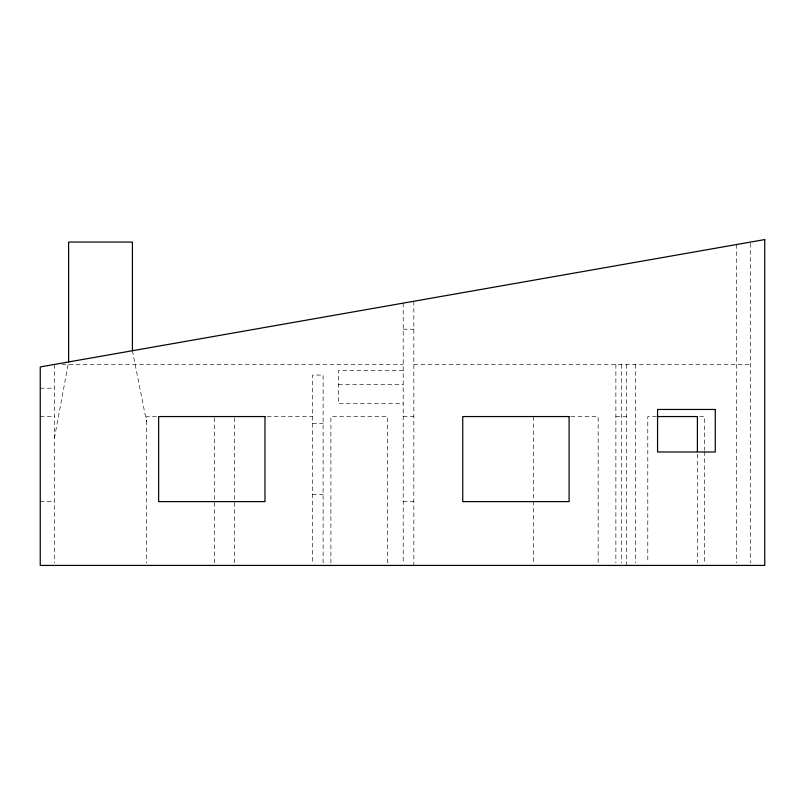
<?xml version="1.0" encoding="UTF-8"?>
<svg xmlns="http://www.w3.org/2000/svg" width="805" height="805" viewBox="0 0 805 805"><rect width="100%" height="100%" fill="white"/><g stroke="black" fill="none" stroke-linecap="round" stroke-linejoin="round"><path stroke-width="0.6" stroke-dasharray="4.03 3.02" d="M54.428 438.051L68.606 361.948M403.204 329.215L413.84 329.215M61.955 364.434L403.204 364.434M413.84 364.434L750.572 364.434M403.204 370.471L338.482 370.471L338.482 403.718L403.204 403.718M338.482 384.649L403.204 384.649M40.25 388.201L54.428 388.201M40.25 416.557L54.428 416.557M156.482 416.557L146.591 416.557L146.591 562.926M267.19 416.557L312.471 416.557M403.204 416.557L413.84 416.557M570.866 416.557L598.155 416.557L598.155 562.916M615.875 416.557L626.511 416.557M656.467 416.557L647.784 416.557L647.784 562.916M699.565 416.557L704.496 416.557L704.496 450.327M312.471 423.641L323.107 423.641M312.471 494.532L323.107 494.532M40.25 501.626L54.428 501.626M403.204 501.626L413.84 501.626M132.412 350.728L146.591 421.85M750.572 243.321L750.572 562.916M736.394 244.559L736.394 562.916M704.496 451.585L704.496 562.916M697.402 454.08L697.402 562.916M635.618 364.434L635.618 562.906M626.511 364.434L626.511 565.422M621.44 364.434L621.44 562.906M615.875 364.434L615.875 562.916M533.645 416.557L533.645 562.916M413.84 301.261L413.84 565.422M403.204 303.133L403.204 562.916M387.618 562.916L387.618 416.557L330.905 416.557L330.905 562.916M323.107 562.916L323.107 375.07L312.471 375.07L312.471 562.916M234.486 417.805L234.486 565.422M214.643 417.805L214.643 562.916M54.428 364.434L54.428 562.916"/><path stroke-width="1.21" d="M657.645 416.557L697.402 416.557L697.402 451.585M132.412 350.728L132.412 242.053L68.606 242.053L68.606 361.948M764.75 239.578L40.25 366.929L40.25 565.422L764.75 565.422L764.75 239.578M715.273 409.463L657.564 409.463L657.564 451.997L715.273 451.997L715.273 409.463M264.976 416.557L158.635 416.557L158.635 501.626L264.976 501.626L264.976 416.557M569.095 416.557L462.754 416.557L462.754 501.626L569.095 501.626L569.095 416.557"/></g></svg>
